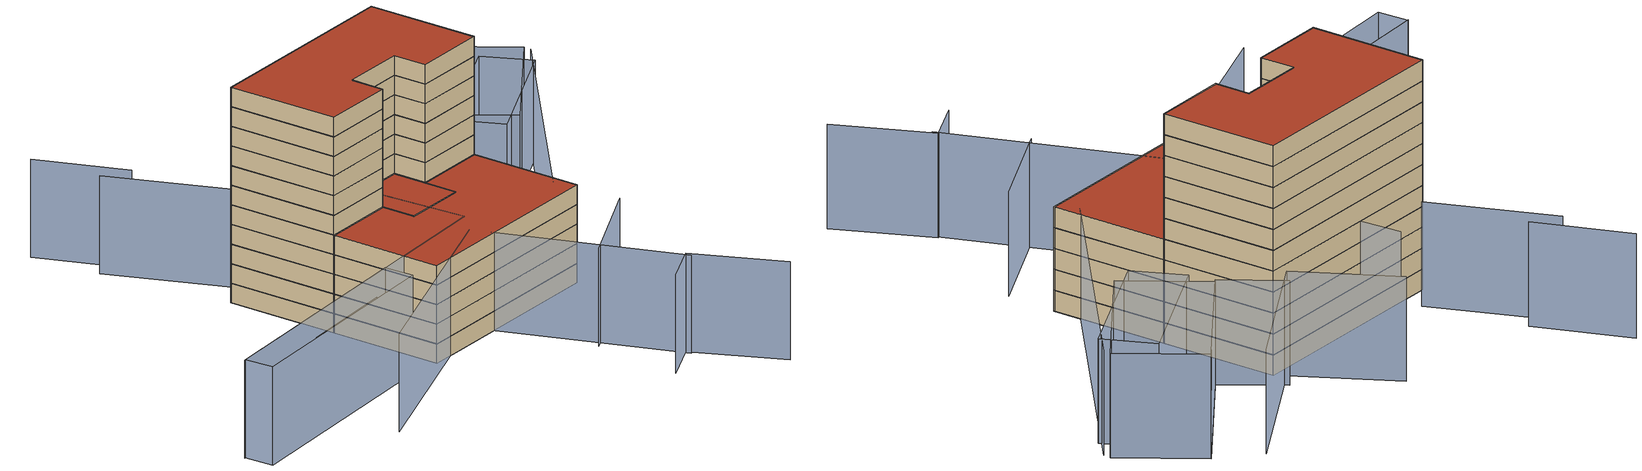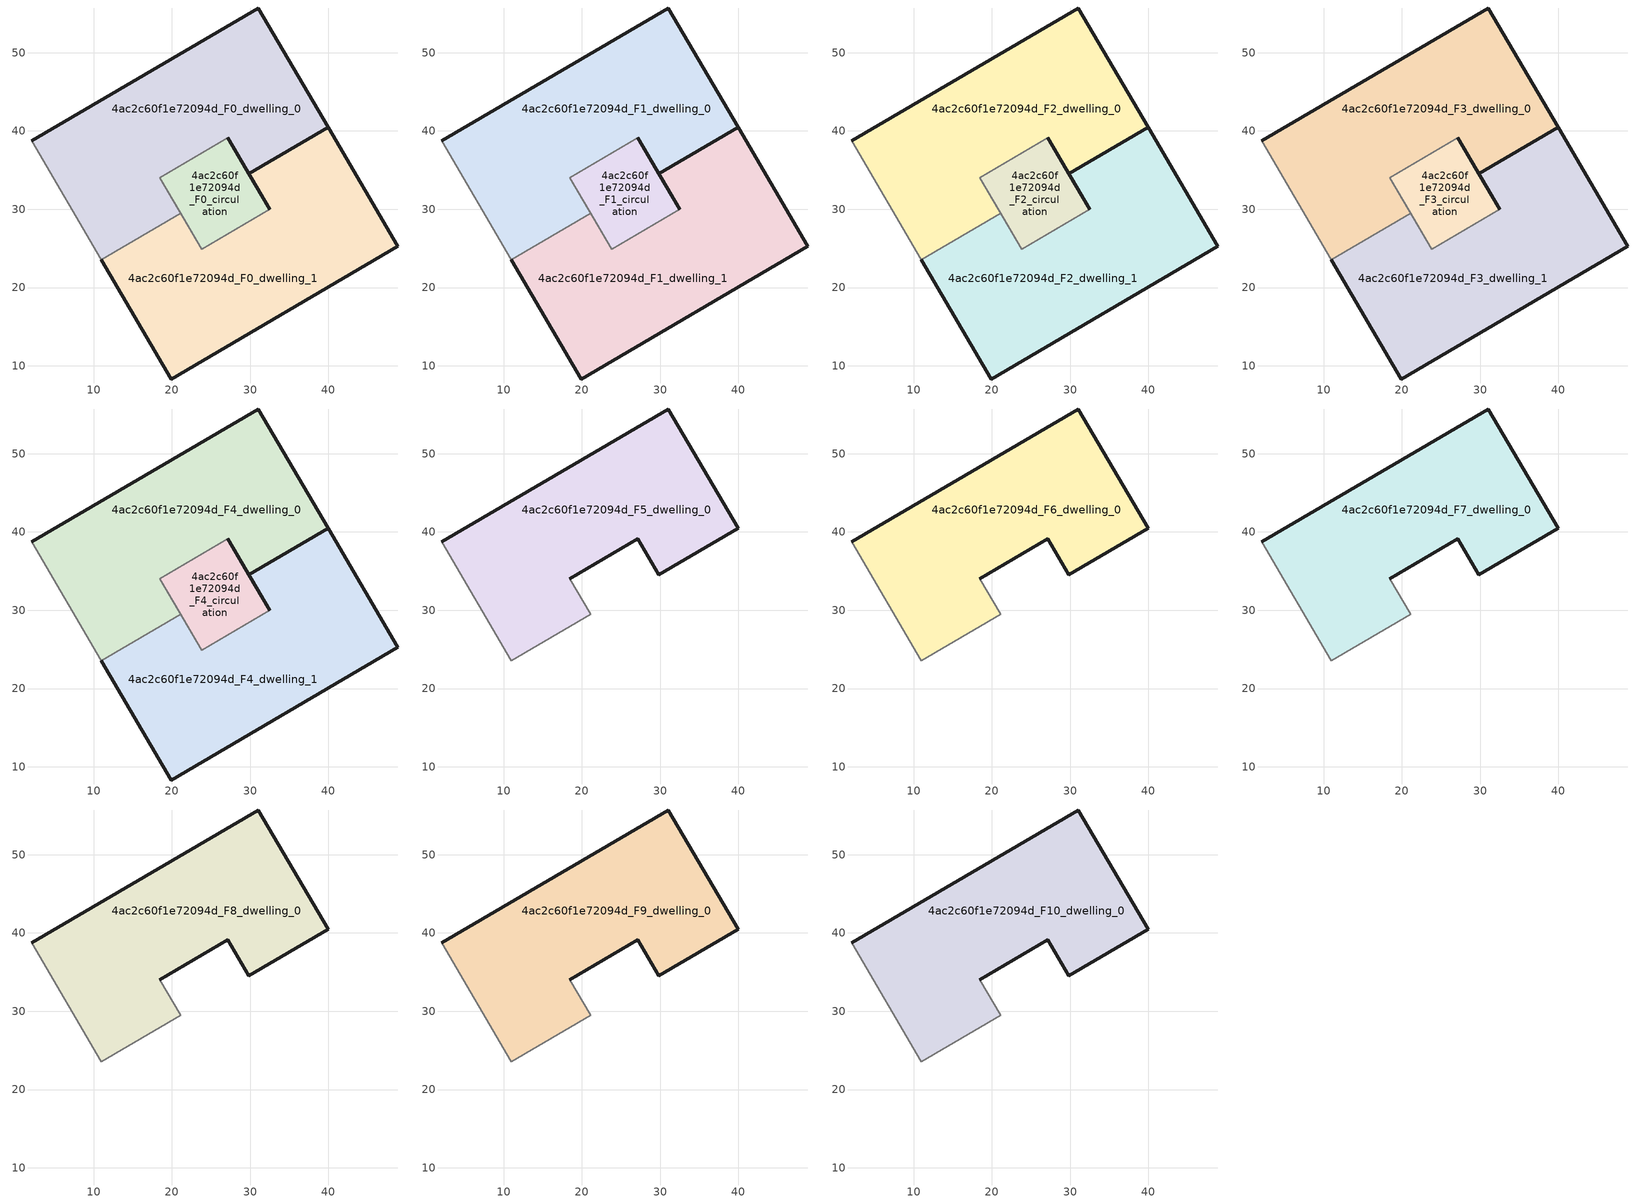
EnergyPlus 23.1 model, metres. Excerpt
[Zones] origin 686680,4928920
4ac2c60f1e72094d_F0_dwelling_0
 floor ground (EU_floor_Construction): 29.82,34.56 39.96,40.5 31.06,55.71 2.07,38.74 10.98,23.53 21.12,29.47 18.45,34.03 27.15,39.12 z0
 wall outside (EU_wall_Construction): 2.07,38.74 31.06,55.71 39.96,40.5 29.82,34.56 27.15,39.12 z0:3
 wall adiabatic (EU_wall_Construction): 18.45,34.03 21.12,29.47 10.98,23.53 2.07,38.74 z0:3
 wall to 4ac2c60f1e72094d_F0_circulation (EU_wall_Construction): 27.15,39.12 18.45,34.03 z0:3
4ac2c60f1e72094d_F0_dwelling_1
 floor ground (EU_floor_Construction): 48.87,25.29 39.96,40.5 29.82,34.56 32.49,30 23.8,24.91 21.12,29.47 10.98,23.53 19.89,8.32 z0
 wall outside (EU_wall_Construction): 32.49,30 29.82,34.56 39.96,40.5 48.87,25.29 19.89,8.32 10.98,23.53 z0:3
 wall adiabatic (EU_wall_Construction): 10.98,23.53 21.12,29.47 23.8,24.91 z0:3
 wall to 4ac2c60f1e72094d_F0_circulation (EU_wall_Construction): 23.79,24.91 32.49,30 z0:3
4ac2c60f1e72094d_F0_circulation
 floor ground (EU_floor_Construction): 32.49,30 27.15,39.12 18.45,34.03 23.8,24.91 z0
 wall outside (EU_wall_Construction): 27.15,39.12 32.49,30 z0:3
 wall adiabatic (EU_wall_Construction): 23.8,24.91 18.45,34.03 z0:3
4ac2c60f1e72094d_F1_dwelling_0
 floor to 4ac2c60f1e72094d_F0_dwelling_0 (EU_floor_Construction): 29.82,34.56 39.96,40.5 31.06,55.71 2.07,38.74 10.98,23.53 21.12,29.47 18.45,34.03 27.15,39.12 z3
 wall outside (EU_wall_Construction): 2.07,38.74 31.06,55.71 39.96,40.5 29.82,34.56 27.15,39.12 z3:6
 wall adiabatic (EU_wall_Construction): 18.45,34.03 21.12,29.47 10.98,23.53 2.07,38.74 z3:6
 wall to 4ac2c60f1e72094d_F1_circulation (EU_wall_Construction): 27.15,39.12 18.45,34.03 z3:6
4ac2c60f1e72094d_F1_dwelling_1
 floor to 4ac2c60f1e72094d_F0_dwelling_1 (EU_floor_Construction): 48.87,25.29 39.96,40.5 29.82,34.56 32.49,30 23.79,24.91 21.12,29.47 10.98,23.53 19.88,8.32 z3
 wall outside (EU_wall_Construction): 32.49,30 29.82,34.56 39.96,40.5 48.87,25.29 19.89,8.32 10.98,23.53 z3:6
 wall adiabatic (EU_wall_Construction): 10.98,23.53 21.12,29.47 23.8,24.91 z3:6
 wall to 4ac2c60f1e72094d_F1_circulation (EU_wall_Construction): 23.79,24.91 32.49,30 z3:6
4ac2c60f1e72094d_F1_circulation
 floor to 4ac2c60f1e72094d_F0_circulation (EU_floor_Construction): 32.49,30 27.15,39.12 18.45,34.03 23.79,24.91 z3
 wall outside (EU_wall_Construction): 27.15,39.12 32.49,30 z3:6
 wall adiabatic (EU_wall_Construction): 23.8,24.91 18.45,34.03 z3:6
4ac2c60f1e72094d_F2_dwelling_0
 floor to 4ac2c60f1e72094d_F1_dwelling_0 (EU_floor_Construction): 29.82,34.56 39.96,40.5 31.06,55.71 2.07,38.74 10.98,23.53 21.12,29.47 18.45,34.03 27.15,39.12 z6
 wall outside (EU_wall_Construction): 2.07,38.74 31.06,55.71 39.96,40.5 29.82,34.56 27.15,39.12 z6:9
 wall adiabatic (EU_wall_Construction): 18.45,34.03 21.12,29.47 10.98,23.53 2.07,38.74 z6:9
 wall to 4ac2c60f1e72094d_F2_circulation (EU_wall_Construction): 27.15,39.12 18.45,34.03 z6:9
4ac2c60f1e72094d_F2_dwelling_1
 floor to 4ac2c60f1e72094d_F1_dwelling_1 (EU_floor_Construction): 48.87,25.29 39.96,40.5 29.82,34.56 32.49,30 23.79,24.91 21.12,29.47 10.98,23.53 19.88,8.32 z6
 wall outside (EU_wall_Construction): 32.49,30 29.82,34.56 39.96,40.5 48.87,25.29 19.89,8.32 10.98,23.53 z6:9
 wall adiabatic (EU_wall_Construction): 10.98,23.53 21.12,29.47 23.8,24.91 z6:9
 wall to 4ac2c60f1e72094d_F2_circulation (EU_wall_Construction): 23.79,24.91 32.49,30 z6:9
4ac2c60f1e72094d_F2_circulation
 floor to 4ac2c60f1e72094d_F1_circulation (EU_floor_Construction): 32.49,30 27.15,39.12 18.45,34.03 23.79,24.91 z6
 wall outside (EU_wall_Construction): 27.15,39.12 32.49,30 z6:9
 wall adiabatic (EU_wall_Construction): 23.8,24.91 18.45,34.03 z6:9
4ac2c60f1e72094d_F3_dwelling_0
 floor to 4ac2c60f1e72094d_F2_dwelling_0 (EU_floor_Construction): 29.82,34.56 39.96,40.5 31.06,55.71 2.07,38.74 10.98,23.53 21.12,29.47 18.45,34.03 27.15,39.12 z9
 wall outside (EU_wall_Construction): 2.07,38.74 31.06,55.71 39.96,40.5 29.82,34.56 27.15,39.12 z9:12
 wall adiabatic (EU_wall_Construction): 18.45,34.03 21.12,29.47 10.98,23.53 2.07,38.74 z9:12
 wall to 4ac2c60f1e72094d_F3_circulation (EU_wall_Construction): 27.15,39.12 18.45,34.03 z9:12
4ac2c60f1e72094d_F3_dwelling_1
 floor to 4ac2c60f1e72094d_F2_dwelling_1 (EU_floor_Construction): 48.87,25.29 39.96,40.5 29.82,34.56 32.49,30 23.79,24.91 21.12,29.47 10.98,23.53 19.88,8.32 z9
 wall outside (EU_wall_Construction): 32.49,30 29.82,34.56 39.96,40.5 48.87,25.29 19.89,8.32 10.98,23.53 z9:12
 wall adiabatic (EU_wall_Construction): 10.98,23.53 21.12,29.47 23.8,24.91 z9:12
 wall to 4ac2c60f1e72094d_F3_circulation (EU_wall_Construction): 23.79,24.91 32.49,30 z9:12
4ac2c60f1e72094d_F3_circulation
 floor to 4ac2c60f1e72094d_F2_circulation (EU_floor_Construction): 32.49,30 27.15,39.12 18.45,34.03 23.79,24.91 z9
 wall outside (EU_wall_Construction): 27.15,39.12 32.49,30 z9:12
 wall adiabatic (EU_wall_Construction): 23.8,24.91 18.45,34.03 z9:12
4ac2c60f1e72094d_F4_dwelling_0
 floor to 4ac2c60f1e72094d_F3_dwelling_0 (EU_floor_Construction): 29.82,34.56 39.96,40.5 31.06,55.71 2.07,38.74 10.98,23.53 21.12,29.47 18.45,34.03 27.15,39.12 z12
 wall outside (EU_wall_Construction): 2.07,38.74 31.06,55.71 39.96,40.5 29.82,34.56 27.15,39.12 z12:15
 wall adiabatic (EU_wall_Construction): 18.45,34.03 21.12,29.47 10.98,23.53 2.07,38.74 z12:15
 wall to 4ac2c60f1e72094d_F4_circulation (EU_wall_Construction): 27.15,39.12 18.45,34.03 z12:15
4ac2c60f1e72094d_F4_dwelling_1
 floor to 4ac2c60f1e72094d_F3_dwelling_1 (EU_floor_Construction): 48.87,25.29 39.96,40.5 29.82,34.56 32.49,30 23.79,24.91 21.12,29.47 10.98,23.53 19.88,8.32 z12
 wall outside (EU_wall_Construction): 32.49,30 29.82,34.56 39.96,40.5 48.87,25.29 19.89,8.32 10.98,23.53 z12:15
 wall adiabatic (EU_wall_Construction): 10.98,23.53 21.12,29.47 23.8,24.91 z12:15
 wall to 4ac2c60f1e72094d_F4_circulation (EU_wall_Construction): 23.79,24.91 32.49,30 z12:15
 roof outside (EU_roof_Construction): 39.96,40.5 48.87,25.29 19.89,8.32 10.98,23.53 21.12,29.47 23.8,24.91 32.49,30 29.82,34.56 z15
4ac2c60f1e72094d_F4_circulation
 floor to 4ac2c60f1e72094d_F3_circulation (EU_floor_Construction): 32.49,30 27.15,39.12 18.45,34.03 23.79,24.91 z12
 wall outside (EU_wall_Construction): 27.15,39.12 32.49,30 z12:15
 wall adiabatic (EU_wall_Construction): 23.8,24.91 18.45,34.03 z12:15
 roof outside (EU_roof_Construction): 27.15,39.12 32.49,30 23.8,24.91 18.45,34.03 z15
4ac2c60f1e72094d_F5_dwelling_0
 floor to 4ac2c60f1e72094d_F4_dwelling_0 (EU_floor_Construction): 29.82,34.56 39.96,40.5 31.06,55.71 2.07,38.74 10.98,23.53 21.12,29.47 18.45,34.03 27.15,39.12 z15
 wall outside (EU_wall_Construction): 2.07,38.74 31.06,55.71 39.96,40.5 29.82,34.56 27.15,39.12 18.45,34.03 z15:18
 wall adiabatic (EU_wall_Construction): 18.45,34.03 21.12,29.47 10.98,23.53 2.07,38.74 z15:18
4ac2c60f1e72094d_F6_dwelling_0
 floor to 4ac2c60f1e72094d_F5_dwelling_0 (EU_floor_Construction): 29.82,34.56 39.96,40.5 31.06,55.71 2.07,38.74 10.98,23.53 21.12,29.47 18.45,34.03 27.15,39.12 z18
 wall outside (EU_wall_Construction): 2.07,38.74 31.06,55.71 39.96,40.5 29.82,34.56 27.15,39.12 18.45,34.03 z18:21
 wall adiabatic (EU_wall_Construction): 18.45,34.03 21.12,29.47 10.98,23.53 2.07,38.74 z18:21
4ac2c60f1e72094d_F7_dwelling_0
 floor to 4ac2c60f1e72094d_F6_dwelling_0 (EU_floor_Construction): 29.82,34.56 39.96,40.5 31.06,55.71 2.07,38.74 10.98,23.53 21.12,29.47 18.45,34.03 27.15,39.12 z21
 wall outside (EU_wall_Construction): 2.07,38.74 31.06,55.71 39.96,40.5 29.82,34.56 27.15,39.12 18.45,34.03 z21:24
 wall adiabatic (EU_wall_Construction): 18.45,34.03 21.12,29.47 10.98,23.53 2.07,38.74 z21:24
4ac2c60f1e72094d_F8_dwelling_0
 floor to 4ac2c60f1e72094d_F7_dwelling_0 (EU_floor_Construction): 29.82,34.56 39.96,40.5 31.06,55.71 2.07,38.74 10.98,23.53 21.12,29.47 18.45,34.03 27.15,39.12 z24
 wall outside (EU_wall_Construction): 2.07,38.74 31.06,55.71 39.96,40.5 29.82,34.56 27.15,39.12 18.45,34.03 z24:27
 wall adiabatic (EU_wall_Construction): 18.45,34.03 21.12,29.47 10.98,23.53 2.07,38.74 z24:27
4ac2c60f1e72094d_F9_dwelling_0
 floor to 4ac2c60f1e72094d_F8_dwelling_0 (EU_floor_Construction): 29.82,34.56 39.96,40.5 31.06,55.71 2.07,38.74 10.98,23.53 21.12,29.47 18.45,34.03 27.15,39.12 z27
 wall outside (EU_wall_Construction): 2.07,38.74 31.06,55.71 39.96,40.5 29.82,34.56 27.15,39.12 18.45,34.03 z27:30
 wall adiabatic (EU_wall_Construction): 18.45,34.03 21.12,29.47 10.98,23.53 2.07,38.74 z27:30
4ac2c60f1e72094d_F10_dwelling_0
 floor to 4ac2c60f1e72094d_F9_dwelling_0 (EU_floor_Construction): 29.82,34.56 39.96,40.5 31.06,55.71 2.07,38.74 10.98,23.53 21.12,29.47 18.45,34.03 27.15,39.12 z30
 wall outside (EU_wall_Construction): 2.07,38.74 31.06,55.71 39.96,40.5 29.82,34.56 27.15,39.12 18.45,34.03 z30:33
 wall adiabatic (EU_wall_Construction): 18.45,34.03 21.12,29.47 10.98,23.53 2.07,38.74 z30:33
 roof outside (EU_roof_Construction): 31.06,55.71 39.96,40.5 29.82,34.56 27.15,39.12 18.45,34.03 21.12,29.47 10.98,23.53 2.07,38.74 z33
shading: -5.41,-7.12 7.91,1.99 / 5.68,-10.51 28.96,17.57 / 28.96,17.57 53.66,-2.9 / 48.95,-8.16 53.2,-2.12 / 53.2,-2.12 65.3,-10.63 / 42.82,4.46 52.34,18.61 / 10.77,51.04 30.17,21.93 / 30.17,21.93 -17.57,-9.88 / 48.69,75.3 39.07,55.09 / 39.07,55.09 30.32,59.26 / 4.38,43.52 -10.59,55.15 / 41.97,77.8 29.43,56.4 / 29.43,56.4 15.88,64.34 / -5.79,55.03 -17.07,64.18 / 46.08,27.25 61.59,69.61 / -17.44,-9.79 13,10.51 / 13,10.51 15.5,6.76 / 15.5,6.76 -14.94,-13.54 / -14.94,-13.54 -17.44,-9.79 / 60.67,65.88 48.31,47.81 / 48.31,47.81 41.65,52.36 / 41.65,52.36 54.01,70.44 / 54.01,70.44 60.67,65.88 / 39.29,55.56 49.15,76.26 / 49.15,76.26 61.06,70.58 / 61.06,70.58 51.2,49.88 / 51.2,49.88 39.29,55.56 z0:15
[Building]
EU S2 Campaign: North Axis=0; Terrain=City; Solar Distribution=FullExterior
[Site:Location]
Bologna: Latitude=44.5; Longitude=11.25; Time Zone=1; Elevation=37
[SizingPeriod:WeatherFileDays]
AnnualSizingPeriod: Begin Month=1; Begin Day of Month=1; End Month=12; End Day of Month=31; Day of Week for Start Day=Monday; Use Weather File Daylight Saving Period=No; Use Weather File Rain and Snow Indicators=No
[MATERIAL]
EU_InternalMass_Material: Roughness=MediumRough; Thickness=0.1; Conductivity=1; Density=1800; Specific Heat=900; Thermal Absorptance=0.9; Solar Absorptance=0.7; Visible Absorptance=0.7
[MATERIAL:NOMASS] Roughness=MediumRough; Thermal Absorptance=0.9; Solar Absorptance=0.7; Visible Absorptance=0.7
Name | Thermal Resistance
EU_wall_NoMass | 0.905828
EU_roof_NoMass | 0.37593
EU_floor_NoMass | 0.67114
[CONSTRUCTION]
EU_wall_Construction: EU_wall_NoMass
EU_roof_Construction: EU_roof_NoMass
EU_floor_Construction: EU_floor_NoMass
EU_InternalMass_Construction: EU_InternalMass_Material
[ZONE] Type=1; Multiplier=1; Ceiling Height=autocalculate; Floor Area=autocalculate; Part of Total Floor Area=Yes
Name | Volume
4ac2c60f1e72094d_F0_dwelling_0; 4ac2c60f1e72094d_F1_dwelling_0; 4ac2c60f1e72094d_F2_dwelling_0; 4ac2c60f1e72094d_F3_dwelling_0; 4ac2c60f1e72094d_F4_dwelling_0; 4ac2c60f1e72094d_F5_dwelling_0; 4ac2c60f1e72094d_F6_dwelling_0; 4ac2c60f1e72094d_F7_dwelling_0; 4ac2c60f1e72094d_F8_dwelling_0; 4ac2c60f1e72094d_F9_dwelling_0; 4ac2c60f1e72094d_F10_dwelling_0 | 1616.09
4ac2c60f1e72094d_F0_dwelling_1; 4ac2c60f1e72094d_F1_dwelling_1; 4ac2c60f1e72094d_F2_dwelling_1; 4ac2c60f1e72094d_F3_dwelling_1; 4ac2c60f1e72094d_F4_dwelling_1 | 1616.15
4ac2c60f1e72094d_F0_circulation | 319.663
4ac2c60f1e72094d_F1_circulation; 4ac2c60f1e72094d_F2_circulation; 4ac2c60f1e72094d_F3_circulation; 4ac2c60f1e72094d_F4_circulation | 319.664
[INTERNALMASS] Construction=EU_InternalMass_Construction
Name | Zone or ZoneList | Surface Area
4ac2c60f1e72094d_F0_dwelling_0_EU_InternalMass | 4ac2c60f1e72094d_F0_dwelling_0 | 538.703
4ac2c60f1e72094d_F0_dwelling_1_EU_InternalMass | 4ac2c60f1e72094d_F0_dwelling_1 | 538.703
4ac2c60f1e72094d_F1_dwelling_0_EU_InternalMass | 4ac2c60f1e72094d_F1_dwelling_0 | 538.703
4ac2c60f1e72094d_F1_dwelling_1_EU_InternalMass | 4ac2c60f1e72094d_F1_dwelling_1 | 538.703
4ac2c60f1e72094d_F2_dwelling_0_EU_InternalMass | 4ac2c60f1e72094d_F2_dwelling_0 | 538.703
4ac2c60f1e72094d_F2_dwelling_1_EU_InternalMass | 4ac2c60f1e72094d_F2_dwelling_1 | 538.703
4ac2c60f1e72094d_F3_dwelling_0_EU_InternalMass | 4ac2c60f1e72094d_F3_dwelling_0 | 538.703
4ac2c60f1e72094d_F3_dwelling_1_EU_InternalMass | 4ac2c60f1e72094d_F3_dwelling_1 | 538.703
4ac2c60f1e72094d_F4_dwelling_0_EU_InternalMass | 4ac2c60f1e72094d_F4_dwelling_0 | 538.703
4ac2c60f1e72094d_F4_dwelling_1_EU_InternalMass | 4ac2c60f1e72094d_F4_dwelling_1 | 538.703
4ac2c60f1e72094d_F5_dwelling_0_EU_InternalMass | 4ac2c60f1e72094d_F5_dwelling_0 | 1183.53
4ac2c60f1e72094d_F6_dwelling_0_EU_InternalMass | 4ac2c60f1e72094d_F6_dwelling_0 | 1183.53
4ac2c60f1e72094d_F7_dwelling_0_EU_InternalMass | 4ac2c60f1e72094d_F7_dwelling_0 | 1183.53
4ac2c60f1e72094d_F8_dwelling_0_EU_InternalMass | 4ac2c60f1e72094d_F8_dwelling_0 | 1183.53
4ac2c60f1e72094d_F9_dwelling_0_EU_InternalMass | 4ac2c60f1e72094d_F9_dwelling_0 | 1183.53
4ac2c60f1e72094d_F10_dwelling_0_EU_InternalMass | 4ac2c60f1e72094d_F10_dwelling_0 | 1183.53
[OTHEREQUIPMENT] Fuel Type=Electricity; Design Level Calculation Method=Watts/Area; Power per Zone Floor Area=1; Fraction Latent=0; Fraction Radiant=0; Fraction Lost=0; Carbon Dioxide Generation Rate=0; EndUse Subcategory=EU_Step8_InternalGains
Name | Zone or ZoneList or Space or SpaceList | Schedule
EU_Step8_InternalGain_4ac2c60f1e72094d_F0_dwelling_0_f000 | 4ac2c60f1e72094d_F0_dwelling_0 | EU_Step8_GainSchedule_4ac2c60f1e72094d_F0_dwelling_0_f000
EU_Step8_InternalGain_4ac2c60f1e72094d_F0_dwelling_1_f000 | 4ac2c60f1e72094d_F0_dwelling_1 | EU_Step8_GainSchedule_4ac2c60f1e72094d_F0_dwelling_1_f000
EU_Step8_InternalGain_4ac2c60f1e72094d_F1_dwelling_0_f000 | 4ac2c60f1e72094d_F1_dwelling_0 | EU_Step8_GainSchedule_4ac2c60f1e72094d_F1_dwelling_0_f000
EU_Step8_InternalGain_4ac2c60f1e72094d_F1_dwelling_1_f000 | 4ac2c60f1e72094d_F1_dwelling_1 | EU_Step8_GainSchedule_4ac2c60f1e72094d_F1_dwelling_1_f000
EU_Step8_InternalGain_4ac2c60f1e72094d_F2_dwelling_0_f000 | 4ac2c60f1e72094d_F2_dwelling_0 | EU_Step8_GainSchedule_4ac2c60f1e72094d_F2_dwelling_0_f000
EU_Step8_InternalGain_4ac2c60f1e72094d_F2_dwelling_1_f000 | 4ac2c60f1e72094d_F2_dwelling_1 | EU_Step8_GainSchedule_4ac2c60f1e72094d_F2_dwelling_1_f000
EU_Step8_InternalGain_4ac2c60f1e72094d_F3_dwelling_0_f000 | 4ac2c60f1e72094d_F3_dwelling_0 | EU_Step8_GainSchedule_4ac2c60f1e72094d_F3_dwelling_0_f000
EU_Step8_InternalGain_4ac2c60f1e72094d_F3_dwelling_1_f000 | 4ac2c60f1e72094d_F3_dwelling_1 | EU_Step8_GainSchedule_4ac2c60f1e72094d_F3_dwelling_1_f000
EU_Step8_InternalGain_4ac2c60f1e72094d_F4_dwelling_0_f000 | 4ac2c60f1e72094d_F4_dwelling_0 | EU_Step8_GainSchedule_4ac2c60f1e72094d_F4_dwelling_0_f000
EU_Step8_InternalGain_4ac2c60f1e72094d_F4_dwelling_1_f000 | 4ac2c60f1e72094d_F4_dwelling_1 | EU_Step8_GainSchedule_4ac2c60f1e72094d_F4_dwelling_1_f000
EU_Step8_InternalGain_4ac2c60f1e72094d_F5_dwelling_0_f000 | 4ac2c60f1e72094d_F5_dwelling_0 | EU_Step8_GainSchedule_4ac2c60f1e72094d_F5_dwelling_0_f000
EU_Step8_InternalGain_4ac2c60f1e72094d_F6_dwelling_0_f000 | 4ac2c60f1e72094d_F6_dwelling_0 | EU_Step8_GainSchedule_4ac2c60f1e72094d_F6_dwelling_0_f000
EU_Step8_InternalGain_4ac2c60f1e72094d_F7_dwelling_0_f000 | 4ac2c60f1e72094d_F7_dwelling_0 | EU_Step8_GainSchedule_4ac2c60f1e72094d_F7_dwelling_0_f000
EU_Step8_InternalGain_4ac2c60f1e72094d_F8_dwelling_0_f000 | 4ac2c60f1e72094d_F8_dwelling_0 | EU_Step8_GainSchedule_4ac2c60f1e72094d_F8_dwelling_0_f000
EU_Step8_InternalGain_4ac2c60f1e72094d_F9_dwelling_0_f000 | 4ac2c60f1e72094d_F9_dwelling_0 | EU_Step8_GainSchedule_4ac2c60f1e72094d_F9_dwelling_0_f000
EU_Step8_InternalGain_4ac2c60f1e72094d_F10_dwelling_0_f000 | 4ac2c60f1e72094d_F10_dwelling_0 | EU_Step8_GainSchedule_4ac2c60f1e72094d_F10_dwelling_0_f000
[ZONEINFILTRATION:DESIGNFLOWRATE] Schedule=EU_AlwaysOn; Design Flow Rate Calculation Method=Flow/Area; Flow Rate per Floor Area=0.0005; Constant Term Coefficient=1; Temperature Term Coefficient=0; Velocity Term Coefficient=0; Velocity Squared Term Coefficient=0
Name | Zone or ZoneList or Space or SpaceList
EU_Circulation_Infiltration_4ac2c60f1e72094d_F0_circulation | 4ac2c60f1e72094d_F0_circulation
EU_Circulation_Infiltration_4ac2c60f1e72094d_F1_circulation | 4ac2c60f1e72094d_F1_circulation
EU_Circulation_Infiltration_4ac2c60f1e72094d_F2_circulation | 4ac2c60f1e72094d_F2_circulation
EU_Circulation_Infiltration_4ac2c60f1e72094d_F3_circulation | 4ac2c60f1e72094d_F3_circulation
EU_Circulation_Infiltration_4ac2c60f1e72094d_F4_circulation | 4ac2c60f1e72094d_F4_circulation
[ZONEVENTILATION:DESIGNFLOWRATE] Schedule=EU_AlwaysOn; Design Flow Rate Calculation Method=AirChanges/Hour; Air Changes per Hour=0.73129; Ventilation Type=Natural; Fan Pressure Rise=0; Fan Total Efficiency=1; Constant Term Coefficient=1; Temperature Term Coefficient=0; Velocity Term Coefficient=0; Velocity Squared Term Coefficient=0; Minimum Indoor Temperature=-100; Maximum Indoor Temperature=100; Delta Temperature=-100; Minimum Outdoor Temperature=-100; Maximum Outdoor Temperature=100; Maximum Wind Speed=40
Name | Zone or ZoneList or Space or SpaceList
EU_ConstantAir_4ac2c60f1e72094d_F0_dwelling_0 | 4ac2c60f1e72094d_F0_dwelling_0
EU_ConstantAir_4ac2c60f1e72094d_F0_dwelling_1 | 4ac2c60f1e72094d_F0_dwelling_1
EU_ConstantAir_4ac2c60f1e72094d_F1_dwelling_0 | 4ac2c60f1e72094d_F1_dwelling_0
EU_ConstantAir_4ac2c60f1e72094d_F1_dwelling_1 | 4ac2c60f1e72094d_F1_dwelling_1
EU_ConstantAir_4ac2c60f1e72094d_F2_dwelling_0 | 4ac2c60f1e72094d_F2_dwelling_0
EU_ConstantAir_4ac2c60f1e72094d_F2_dwelling_1 | 4ac2c60f1e72094d_F2_dwelling_1
EU_ConstantAir_4ac2c60f1e72094d_F3_dwelling_0 | 4ac2c60f1e72094d_F3_dwelling_0
EU_ConstantAir_4ac2c60f1e72094d_F3_dwelling_1 | 4ac2c60f1e72094d_F3_dwelling_1
EU_ConstantAir_4ac2c60f1e72094d_F4_dwelling_0 | 4ac2c60f1e72094d_F4_dwelling_0
EU_ConstantAir_4ac2c60f1e72094d_F4_dwelling_1 | 4ac2c60f1e72094d_F4_dwelling_1
EU_ConstantAir_4ac2c60f1e72094d_F5_dwelling_0 | 4ac2c60f1e72094d_F5_dwelling_0
EU_ConstantAir_4ac2c60f1e72094d_F6_dwelling_0 | 4ac2c60f1e72094d_F6_dwelling_0
EU_ConstantAir_4ac2c60f1e72094d_F7_dwelling_0 | 4ac2c60f1e72094d_F7_dwelling_0
EU_ConstantAir_4ac2c60f1e72094d_F8_dwelling_0 | 4ac2c60f1e72094d_F8_dwelling_0
EU_ConstantAir_4ac2c60f1e72094d_F9_dwelling_0 | 4ac2c60f1e72094d_F9_dwelling_0
EU_ConstantAir_4ac2c60f1e72094d_F10_dwelling_0 | 4ac2c60f1e72094d_F10_dwelling_0
[HVACTEMPLATE:THERMOSTAT] Constant Heating Setpoint=20; Constant Cooling Setpoint=50
EU_HeatOnly_4ac2c60f1e72094d_F0_dwelling_0; EU_HeatOnly_4ac2c60f1e72094d_F0_dwelling_1; EU_HeatOnly_4ac2c60f1e72094d_F1_dwelling_0; EU_HeatOnly_4ac2c60f1e72094d_F1_dwelling_1; EU_HeatOnly_4ac2c60f1e72094d_F2_dwelling_0; EU_HeatOnly_4ac2c60f1e72094d_F2_dwelling_1; EU_HeatOnly_4ac2c60f1e72094d_F3_dwelling_0; EU_HeatOnly_4ac2c60f1e72094d_F3_dwelling_1; EU_HeatOnly_4ac2c60f1e72094d_F4_dwelling_0; EU_HeatOnly_4ac2c60f1e72094d_F4_dwelling_1; EU_HeatOnly_4ac2c60f1e72094d_F5_dwelling_0; EU_HeatOnly_4ac2c60f1e72094d_F6_dwelling_0; EU_HeatOnly_4ac2c60f1e72094d_F7_dwelling_0; EU_HeatOnly_4ac2c60f1e72094d_F8_dwelling_0; EU_HeatOnly_4ac2c60f1e72094d_F9_dwelling_0; EU_HeatOnly_4ac2c60f1e72094d_F10_dwelling_0
[HVACTEMPLATE:ZONE:IDEALLOADSAIRSYSTEM] System Availability Schedule=EU_AlwaysOn; Maximum Heating Supply Air Temperature=50; Minimum Cooling Supply Air Temperature=13; Maximum Heating Supply Air Humidity Ratio=0.0156; Minimum Cooling Supply Air Humidity Ratio=0.0077; Heating Limit=NoLimit; Cooling Limit=NoLimit; Heating Availability Schedule=EU_AlwaysOn; Cooling Availability Schedule=EU_CoolingOff; Dehumidification Control Type=ConstantSensibleHeatRatio; Cooling Sensible Heat Ratio=0.7; Dehumidification Setpoint=60; Humidification Control Type=None; Humidification Setpoint=30; Outdoor Air Method=None; Outdoor Air Flow Rate per Person=0.00944; Outdoor Air Flow Rate per Zone Floor Area=0; Outdoor Air Flow Rate per Zone=0; Demand Controlled Ventilation Type=None; Outdoor Air Economizer Type=NoEconomizer; Heat Recovery Type=None; Sensible Heat Recovery Effectiveness=0.7; Latent Heat Recovery Effectiveness=0.65
Name | Template Thermostat
4ac2c60f1e72094d_F0_dwelling_0 | EU_HeatOnly_4ac2c60f1e72094d_F0_dwelling_0
4ac2c60f1e72094d_F0_dwelling_1 | EU_HeatOnly_4ac2c60f1e72094d_F0_dwelling_1
4ac2c60f1e72094d_F1_dwelling_0 | EU_HeatOnly_4ac2c60f1e72094d_F1_dwelling_0
4ac2c60f1e72094d_F1_dwelling_1 | EU_HeatOnly_4ac2c60f1e72094d_F1_dwelling_1
4ac2c60f1e72094d_F2_dwelling_0 | EU_HeatOnly_4ac2c60f1e72094d_F2_dwelling_0
4ac2c60f1e72094d_F2_dwelling_1 | EU_HeatOnly_4ac2c60f1e72094d_F2_dwelling_1
4ac2c60f1e72094d_F3_dwelling_0 | EU_HeatOnly_4ac2c60f1e72094d_F3_dwelling_0
4ac2c60f1e72094d_F3_dwelling_1 | EU_HeatOnly_4ac2c60f1e72094d_F3_dwelling_1
4ac2c60f1e72094d_F4_dwelling_0 | EU_HeatOnly_4ac2c60f1e72094d_F4_dwelling_0
4ac2c60f1e72094d_F4_dwelling_1 | EU_HeatOnly_4ac2c60f1e72094d_F4_dwelling_1
4ac2c60f1e72094d_F5_dwelling_0 | EU_HeatOnly_4ac2c60f1e72094d_F5_dwelling_0
4ac2c60f1e72094d_F6_dwelling_0 | EU_HeatOnly_4ac2c60f1e72094d_F6_dwelling_0
4ac2c60f1e72094d_F7_dwelling_0 | EU_HeatOnly_4ac2c60f1e72094d_F7_dwelling_0
4ac2c60f1e72094d_F8_dwelling_0 | EU_HeatOnly_4ac2c60f1e72094d_F8_dwelling_0
4ac2c60f1e72094d_F9_dwelling_0 | EU_HeatOnly_4ac2c60f1e72094d_F9_dwelling_0
4ac2c60f1e72094d_F10_dwelling_0 | EU_HeatOnly_4ac2c60f1e72094d_F10_dwelling_0
[SIZING:ZONE] Zone Cooling Design Supply Air Temperature Input Method=SupplyAirTemperature; Zone Cooling Design Supply Air Temperature=13; Zone Heating Design Supply Air Temperature Input Method=SupplyAirTemperature; Zone Heating Design Supply Air Temperature=50; Zone Cooling Design Supply Air Humidity Ratio=0.008; Zone Heating Design Supply Air Humidity Ratio=0.008; Cooling Design Air Flow Method=DesignDay; Cooling Design Air Flow Rate=0; Cooling Minimum Air Flow per Zone Floor Area=0.000762; Cooling Minimum Air Flow=0; Cooling Minimum Air Flow Fraction=0.2; Heating Design Air Flow Method=DesignDay; Heating Design Air Flow Rate=0; Heating Maximum Air Flow per Zone Floor Area=0.002032; Heating Maximum Air Flow=0.141576; Heating Maximum Air Flow Fraction=0.3; Account for Dedicated Outdoor Air System=No; Dedicated Outdoor Air System Control Strategy=NeutralSupplyAir; Dedicated Outdoor Air Low Setpoint Temperature for Design=autosize; Dedicated Outdoor Air High Setpoint Temperature for Design=autosize; Zone Load Sizing Method=Sensible Load Only No Latent Load; Zone Latent Cooling Design Supply Air Humidity Ratio Input Method=HumidityRatioDifference; Zone Cooling Design Supply Air Humidity Ratio Difference=0.005; Zone Latent Heating Design Supply Air Humidity Ratio Input Method=HumidityRatioDifference; Zone Humidification Design Supply Air Humidity Ratio Difference=0.005
4ac2c60f1e72094d_F0_dwelling_0; 4ac2c60f1e72094d_F0_dwelling_1; 4ac2c60f1e72094d_F1_dwelling_0; 4ac2c60f1e72094d_F1_dwelling_1; 4ac2c60f1e72094d_F2_dwelling_0; 4ac2c60f1e72094d_F2_dwelling_1; 4ac2c60f1e72094d_F3_dwelling_0; 4ac2c60f1e72094d_F3_dwelling_1; 4ac2c60f1e72094d_F4_dwelling_0; 4ac2c60f1e72094d_F4_dwelling_1; 4ac2c60f1e72094d_F5_dwelling_0; 4ac2c60f1e72094d_F6_dwelling_0; 4ac2c60f1e72094d_F7_dwelling_0; 4ac2c60f1e72094d_F8_dwelling_0; 4ac2c60f1e72094d_F9_dwelling_0; 4ac2c60f1e72094d_F10_dwelling_0
[SCHEDULE:CONSTANT]
Name | Hourly Value
EU_AlwaysOn | 1
EU_CoolingOff | 0
[SCHEDULE:FILE] Column Number=1; Rows to Skip at Top=0; Number of Hours of Data=8760; Column Separator=Comma; Interpolate to Timestep=No; Minutes per Item=60; Adjust Schedule for Daylight Savings=Yes
Name | File
EU_Step8_GainSchedule_4ac2c60f1e72094d_F0_dwelling_0_f000 | ../../schedules/4ac2c60f1e72094d/4ac2c60f1e72094d_F0_dwelling_0_f000_gain.csv
EU_Step8_GainSchedule_4ac2c60f1e72094d_F0_dwelling_1_f000 | ../../schedules/4ac2c60f1e72094d/4ac2c60f1e72094d_F0_dwelling_1_f000_gain.csv
EU_Step8_GainSchedule_4ac2c60f1e72094d_F1_dwelling_0_f000 | ../../schedules/4ac2c60f1e72094d/4ac2c60f1e72094d_F1_dwelling_0_f000_gain.csv
EU_Step8_GainSchedule_4ac2c60f1e72094d_F1_dwelling_1_f000 | ../../schedules/4ac2c60f1e72094d/4ac2c60f1e72094d_F1_dwelling_1_f000_gain.csv
EU_Step8_GainSchedule_4ac2c60f1e72094d_F2_dwelling_0_f000 | ../../schedules/4ac2c60f1e72094d/4ac2c60f1e72094d_F2_dwelling_0_f000_gain.csv
EU_Step8_GainSchedule_4ac2c60f1e72094d_F2_dwelling_1_f000 | ../../schedules/4ac2c60f1e72094d/4ac2c60f1e72094d_F2_dwelling_1_f000_gain.csv
EU_Step8_GainSchedule_4ac2c60f1e72094d_F3_dwelling_0_f000 | ../../schedules/4ac2c60f1e72094d/4ac2c60f1e72094d_F3_dwelling_0_f000_gain.csv
EU_Step8_GainSchedule_4ac2c60f1e72094d_F3_dwelling_1_f000 | ../../schedules/4ac2c60f1e72094d/4ac2c60f1e72094d_F3_dwelling_1_f000_gain.csv
EU_Step8_GainSchedule_4ac2c60f1e72094d_F4_dwelling_0_f000 | ../../schedules/4ac2c60f1e72094d/4ac2c60f1e72094d_F4_dwelling_0_f000_gain.csv
EU_Step8_GainSchedule_4ac2c60f1e72094d_F4_dwelling_1_f000 | ../../schedules/4ac2c60f1e72094d/4ac2c60f1e72094d_F4_dwelling_1_f000_gain.csv
EU_Step8_GainSchedule_4ac2c60f1e72094d_F5_dwelling_0_f000 | ../../schedules/4ac2c60f1e72094d/4ac2c60f1e72094d_F5_dwelling_0_f000_gain.csv
EU_Step8_GainSchedule_4ac2c60f1e72094d_F6_dwelling_0_f000 | ../../schedules/4ac2c60f1e72094d/4ac2c60f1e72094d_F6_dwelling_0_f000_gain.csv
EU_Step8_GainSchedule_4ac2c60f1e72094d_F7_dwelling_0_f000 | ../../schedules/4ac2c60f1e72094d/4ac2c60f1e72094d_F7_dwelling_0_f000_gain.csv
EU_Step8_GainSchedule_4ac2c60f1e72094d_F8_dwelling_0_f000 | ../../schedules/4ac2c60f1e72094d/4ac2c60f1e72094d_F8_dwelling_0_f000_gain.csv
EU_Step8_GainSchedule_4ac2c60f1e72094d_F9_dwelling_0_f000 | ../../schedules/4ac2c60f1e72094d/4ac2c60f1e72094d_F9_dwelling_0_f000_gain.csv
EU_Step8_GainSchedule_4ac2c60f1e72094d_F10_dwelling_0_f000 | ../../schedules/4ac2c60f1e72094d/4ac2c60f1e72094d_F10_dwelling_0_f000_gain.csv
